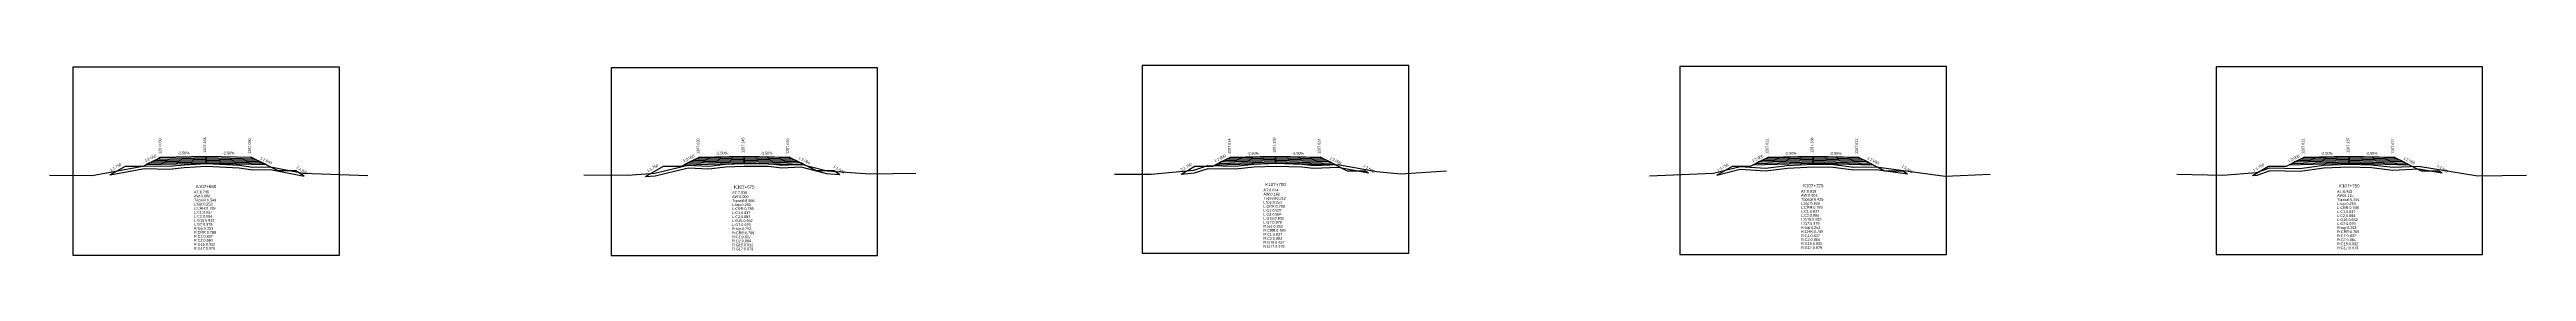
# Model space of a CAD drawing. Extents: x -7 to 78429, y 1189 to 1262.
# Drawn here: x 52970.6 to 53246.7, y 1196 to 1217.3 of the extents above; entities that cross this region are included whole.
import ezdxf
from ezdxf.enums import TextEntityAlignment as Align

# ---------------------------------------------------------------- set-up
doc = ezdxf.new("R2010")
doc.units = 0

msp = doc.modelspace()

# ---------------------------------------------------------------- linework, layer by layer
at = {"layer": 'A4_BORDER', "color": 7}
for points in [[(52973.215, 1196.071), (53002.915, 1196.071), (53002.915, 1217.071), (52973.215, 1217.071), (52973.215, 1196.071)], [(53033.197, 1196.015), (53062.897, 1196.015), (53062.897, 1217.015), (53033.197, 1217.015), (53033.197, 1196.015)], [(53092.406, 1196.289), (53122.106, 1196.289), (53122.106, 1217.289), (53092.406, 1217.289), (53092.406, 1196.289)], [(53152.327, 1196.16), (53182.027, 1196.16), (53182.027, 1217.16), (53152.327, 1217.16), (53152.327, 1196.16)], [(53212.072, 1196.135), (53241.772, 1196.135), (53241.772, 1217.135), (53212.072, 1217.135), (53212.072, 1196.135)]]:
    msp.add_lwpolyline(points, dxfattribs=at)
at = {"layer": 'CLEAR_GROUND', "color": 8}
for points in [[(52977.325, 1205.036), (52981.232, 1205.767), (52983.966, 1205.701), (52985.636, 1205.881), (52988.07, 1206.015), (52991.751, 1205.832), (52993.253, 1205.62), (52995.236, 1205.654), (52998.816, 1204.927), (52998.978, 1204.921)], [(53037.025, 1204.865), (53038.118, 1204.944), (53041.789, 1205.827), (53044.095, 1205.717), (53045.939, 1205.94), (53048.038, 1206.03), (53050.732, 1206.005), (53052.225, 1205.839), (53054.361, 1205.936), (53057.224, 1205.208), (53058.68, 1205.098)], [(53096.725, 1205.139), (53098.207, 1205.28), (53099.75, 1205.775), (53102.797, 1205.721), (53104.861, 1205.947), (53107.279, 1206.035), (53110.174, 1205.93), (53111.467, 1205.806), (53114.216, 1205.914), (53117.599, 1205.286)], [(53156.425, 1205.01), (53159.052, 1205.679), (53161.872, 1205.487), (53164.302, 1205.8), (53167.191, 1205.934), (53169.403, 1205.903), (53171.674, 1205.596), (53174.187, 1205.657), (53177.676, 1205.178)], [(53216.125, 1204.985), (53216.642, 1205.028), (53218.124, 1205.544), (53221.443, 1205.461), (53224.099, 1205.828), (53226.924, 1205.951), (53229.394, 1205.851), (53231.794, 1205.589), (53234.638, 1205.719), (53237.257, 1205.288)]]:
    msp.add_lwpolyline(points, dxfattribs=at)
at = {"layer": 'DESIGN_ROAD_TRIMMED', "color": 1}
for points in [[(52977.325, 1205.036), (52979.065, 1206.03), (52981.065, 1206.03), (52983.065, 1207.03), (52983.065, 1207.03), (52982.959, 1206.977), (52982.959, 1206.977), (52982.643, 1206.819), (52982.643, 1206.819), (52982.328, 1206.662), (52982.328, 1206.662), (52982.012, 1206.504), (52982.012, 1206.504), (52981.696, 1206.346), (52981.696, 1206.346), (52981.38, 1206.188), (52988.065, 1206.355), (52988.065, 1206.505), (52988.065, 1206.505), (52988.065, 1206.655), (52988.065, 1206.655), (52988.065, 1206.805), (52988.065, 1206.805), (52988.065, 1206.955), (52988.065, 1206.955), (52988.065, 1207.105), (52988.065, 1207.105), (52988.065, 1207.155), (52988.065, 1207.155), (52988.065, 1207.155), (52988.065, 1207.155), (52988.065, 1207.155), (52988.065, 1207.105), (52988.065, 1207.105), (52988.065, 1206.955), (52988.065, 1206.955), (52988.065, 1206.805), (52988.065, 1206.805), (52988.065, 1206.655), (52988.065, 1206.655), (52988.065, 1206.505), (52988.065, 1206.505), (52988.065, 1206.355), (52994.749, 1206.188), (52994.433, 1206.346), (52994.433, 1206.346), (52994.117, 1206.504), (52994.117, 1206.504), (52993.801, 1206.662), (52993.801, 1206.662), (52993.486, 1206.819), (52993.486, 1206.819), (52993.17, 1206.977), (52993.17, 1206.977), (52993.065, 1207.03), (52993.065, 1207.03), (52996.065, 1205.53), (52998.065, 1205.53), (52998.978, 1204.921)], [(53037.025, 1204.865), (53039.047, 1206.02), (53041.047, 1206.02), (53043.047, 1207.02), (53043.047, 1207.02), (53042.942, 1206.967), (53042.942, 1206.967), (53042.626, 1206.809), (53042.626, 1206.809), (53042.31, 1206.652), (53042.31, 1206.652), (53041.994, 1206.494), (53041.994, 1206.494), (53041.679, 1206.336), (53041.679, 1206.336), (53041.363, 1206.178), (53048.047, 1206.345), (53048.047, 1206.495), (53048.047, 1206.495), (53048.047, 1206.645), (53048.047, 1206.645), (53048.047, 1206.795), (53048.047, 1206.795), (53048.047, 1206.945), (53048.047, 1206.945), (53048.047, 1207.095), (53048.047, 1207.095), (53048.047, 1207.145), (53048.047, 1207.145), (53048.047, 1207.145), (53048.047, 1207.145), (53048.047, 1207.145), (53048.047, 1207.095), (53048.047, 1207.095), (53048.047, 1206.945), (53048.047, 1206.945), (53048.047, 1206.795), (53048.047, 1206.795), (53048.047, 1206.645), (53048.047, 1206.645), (53048.047, 1206.495), (53048.047, 1206.495), (53048.047, 1206.345), (53054.731, 1206.178), (53054.415, 1206.336), (53054.415, 1206.336), (53054.1, 1206.494), (53054.1, 1206.494), (53053.784, 1206.652), (53053.784, 1206.652), (53053.468, 1206.809), (53053.468, 1206.809), (53053.152, 1206.967), (53053.152, 1206.967), (53053.047, 1207.02), (53053.047, 1207.02), (53056.047, 1205.52), (53058.047, 1205.52), (53058.68, 1205.098)], [(53096.725, 1205.139), (53098.256, 1206.014), (53100.256, 1206.014), (53102.256, 1207.014), (53102.256, 1207.014), (53102.151, 1206.961), (53102.151, 1206.961), (53101.835, 1206.803), (53101.835, 1206.803), (53101.52, 1206.646), (53101.52, 1206.646), (53101.204, 1206.488), (53101.204, 1206.488), (53100.888, 1206.33), (53100.888, 1206.33), (53100.572, 1206.172), (53107.256, 1206.339), (53107.256, 1206.489), (53107.256, 1206.489), (53107.256, 1206.639), (53107.256, 1206.639), (53107.256, 1206.789), (53107.256, 1206.789), (53107.256, 1206.939), (53107.256, 1206.939), (53107.256, 1207.089), (53107.256, 1207.089), (53107.256, 1207.139), (53107.256, 1207.139), (53107.256, 1207.139), (53107.256, 1207.139), (53107.256, 1207.139), (53107.256, 1207.089), (53107.256, 1207.089), (53107.256, 1206.939), (53107.256, 1206.939), (53107.256, 1206.789), (53107.256, 1206.789), (53107.256, 1206.639), (53107.256, 1206.639), (53107.256, 1206.489), (53107.256, 1206.489), (53107.256, 1206.339), (53113.941, 1206.172), (53113.625, 1206.33), (53113.625, 1206.33), (53113.309, 1206.488), (53113.309, 1206.488), (53112.993, 1206.646), (53112.993, 1206.646), (53112.677, 1206.803), (53112.677, 1206.803), (53112.362, 1206.961), (53112.362, 1206.961), (53112.256, 1207.014), (53112.256, 1207.014), (53115.256, 1205.514), (53117.256, 1205.514), (53117.599, 1205.286)], [(53156.425, 1205.01), (53158.177, 1206.011), (53160.177, 1206.011), (53162.177, 1207.011), (53162.177, 1207.011), (53162.072, 1206.958), (53162.072, 1206.958), (53161.756, 1206.8), (53161.756, 1206.8), (53161.441, 1206.643), (53161.441, 1206.643), (53161.125, 1206.485), (53161.125, 1206.485), (53160.809, 1206.327), (53160.809, 1206.327), (53160.493, 1206.169), (53167.177, 1206.336), (53167.177, 1206.486), (53167.177, 1206.486), (53167.177, 1206.636), (53167.177, 1206.636), (53167.177, 1206.786), (53167.177, 1206.786), (53167.177, 1206.936), (53167.177, 1206.936), (53167.177, 1207.086), (53167.177, 1207.086), (53167.177, 1207.136), (53167.177, 1207.136), (53167.177, 1207.136), (53167.177, 1207.136), (53167.177, 1207.136), (53167.177, 1207.086), (53167.177, 1207.086), (53167.177, 1206.936), (53167.177, 1206.936), (53167.177, 1206.786), (53167.177, 1206.786), (53167.177, 1206.636), (53167.177, 1206.636), (53167.177, 1206.486), (53167.177, 1206.486), (53167.177, 1206.336), (53173.862, 1206.169), (53173.546, 1206.327), (53173.546, 1206.327), (53173.23, 1206.485), (53173.23, 1206.485), (53172.914, 1206.643), (53172.914, 1206.643), (53172.598, 1206.8), (53172.598, 1206.8), (53172.283, 1206.958), (53172.283, 1206.958), (53172.177, 1207.011), (53172.177, 1207.011), (53175.177, 1205.511), (53177.177, 1205.511), (53177.676, 1205.178)], [(53216.125, 1204.985), (53217.922, 1206.012), (53219.922, 1206.012), (53221.922, 1207.012), (53221.922, 1207.012), (53221.817, 1206.959), (53221.817, 1206.959), (53221.501, 1206.801), (53221.501, 1206.801), (53221.185, 1206.644), (53221.185, 1206.644), (53220.869, 1206.486), (53220.869, 1206.486), (53220.554, 1206.328), (53220.554, 1206.328), (53220.238, 1206.17), (53226.922, 1206.337), (53226.922, 1206.487), (53226.922, 1206.487), (53226.922, 1206.637), (53226.922, 1206.637), (53226.922, 1206.787), (53226.922, 1206.787), (53226.922, 1206.937), (53226.922, 1206.937), (53226.922, 1207.087), (53226.922, 1207.087), (53226.922, 1207.137), (53226.922, 1207.137), (53226.922, 1207.137), (53226.922, 1207.137), (53226.922, 1207.137), (53226.922, 1207.087), (53226.922, 1207.087), (53226.922, 1206.937), (53226.922, 1206.937), (53226.922, 1206.787), (53226.922, 1206.787), (53226.922, 1206.637), (53226.922, 1206.637), (53226.922, 1206.487), (53226.922, 1206.487), (53226.922, 1206.337), (53233.606, 1206.17), (53233.29, 1206.328), (53233.29, 1206.328), (53232.975, 1206.486), (53232.975, 1206.486), (53232.659, 1206.644), (53232.659, 1206.644), (53232.343, 1206.801), (53232.343, 1206.801), (53232.027, 1206.959), (53232.027, 1206.959), (53231.922, 1207.012), (53231.922, 1207.012), (53234.922, 1205.512), (53236.922, 1205.512), (53237.257, 1205.288)]]:
    msp.add_lwpolyline(points, dxfattribs=at)
at = {"layer": 'FINISHED_ROAD', "color": 2}
for points in [[(52979.065, 1206.03), (52981.065, 1206.03), (52983.065, 1207.03), (52983.065, 1207.03), (52988.065, 1207.155), (52993.065, 1207.03), (52993.065, 1207.03), (52996.065, 1205.53), (52998.065, 1205.53)], [(53039.047, 1206.02), (53041.047, 1206.02), (53043.047, 1207.02), (53043.047, 1207.02), (53048.047, 1207.145), (53053.047, 1207.02), (53053.047, 1207.02), (53056.047, 1205.52), (53058.047, 1205.52)], [(53098.256, 1206.014), (53100.256, 1206.014), (53102.256, 1207.014), (53102.256, 1207.014), (53107.256, 1207.139), (53112.256, 1207.014), (53112.256, 1207.014), (53115.256, 1205.514), (53117.256, 1205.514)], [(53158.177, 1206.011), (53160.177, 1206.011), (53162.177, 1207.011), (53162.177, 1207.011), (53167.177, 1207.136), (53172.177, 1207.011), (53172.177, 1207.011), (53175.177, 1205.511), (53177.177, 1205.511)], [(53217.922, 1206.012), (53219.922, 1206.012), (53221.922, 1207.012), (53221.922, 1207.012), (53226.922, 1207.137), (53231.922, 1207.012), (53231.922, 1207.012), (53234.922, 1205.512), (53236.922, 1205.512)]]:
    msp.add_lwpolyline(points, dxfattribs=at)
at = {"layer": 'LAYER_0', "color": 4}
for points in [[(52983.065, 1207.03), (52982.959, 1206.977), (52988.065, 1207.105), (52988.065, 1207.155)], [(53043.047, 1207.02), (53042.942, 1206.967), (53048.047, 1207.095), (53048.047, 1207.145)], [(53102.256, 1207.014), (53102.151, 1206.961), (53107.256, 1207.089), (53107.256, 1207.139)], [(53162.177, 1207.011), (53162.072, 1206.958), (53167.177, 1207.086), (53167.177, 1207.136)], [(53221.922, 1207.012), (53221.817, 1206.959), (53226.922, 1207.087), (53226.922, 1207.137)]]:
    msp.add_lwpolyline(points, dxfattribs=at)
at = {"layer": 'LAYER_1', "color": 4}
for points in [[(52982.959, 1206.977), (52982.643, 1206.819), (52988.065, 1206.955), (52988.065, 1207.105)], [(53042.942, 1206.967), (53042.626, 1206.809), (53048.047, 1206.945), (53048.047, 1207.095)], [(53102.151, 1206.961), (53101.835, 1206.803), (53107.256, 1206.939), (53107.256, 1207.089)], [(53162.072, 1206.958), (53161.756, 1206.8), (53167.177, 1206.936), (53167.177, 1207.086)], [(53221.817, 1206.959), (53221.501, 1206.801), (53226.922, 1206.937), (53226.922, 1207.087)]]:
    msp.add_lwpolyline(points, dxfattribs=at)
at = {"layer": 'LAYER_10', "color": 6}
for points in [[(52994.117, 1206.504), (52994.433, 1206.346), (52988.065, 1206.505), (52988.065, 1206.655)], [(53054.1, 1206.494), (53054.415, 1206.336), (53048.047, 1206.495), (53048.047, 1206.645)], [(53113.309, 1206.488), (53113.625, 1206.33), (53107.256, 1206.489), (53107.256, 1206.639)], [(53173.23, 1206.485), (53173.546, 1206.327), (53167.177, 1206.486), (53167.177, 1206.636)], [(53232.975, 1206.486), (53233.29, 1206.328), (53226.922, 1206.487), (53226.922, 1206.637)]]:
    msp.add_lwpolyline(points, dxfattribs=at)
at = {"layer": 'LAYER_11', "color": 6}
for points in [[(52994.433, 1206.346), (52994.749, 1206.188), (52988.065, 1206.355), (52988.065, 1206.505)], [(53054.415, 1206.336), (53054.731, 1206.178), (53048.047, 1206.345), (53048.047, 1206.495)], [(53113.625, 1206.33), (53113.941, 1206.172), (53107.256, 1206.339), (53107.256, 1206.489)], [(53173.546, 1206.327), (53173.862, 1206.169), (53167.177, 1206.336), (53167.177, 1206.486)], [(53233.29, 1206.328), (53233.606, 1206.17), (53226.922, 1206.337), (53226.922, 1206.487)]]:
    msp.add_lwpolyline(points, dxfattribs=at)
at = {"layer": 'LAYER_2', "color": 4}
for points in [[(52982.643, 1206.819), (52982.328, 1206.662), (52988.065, 1206.805), (52988.065, 1206.955)], [(53042.626, 1206.809), (53042.31, 1206.652), (53048.047, 1206.795), (53048.047, 1206.945)], [(53101.835, 1206.803), (53101.52, 1206.646), (53107.256, 1206.789), (53107.256, 1206.939)], [(53161.756, 1206.8), (53161.441, 1206.643), (53167.177, 1206.786), (53167.177, 1206.936)], [(53221.501, 1206.801), (53221.185, 1206.644), (53226.922, 1206.787), (53226.922, 1206.937)]]:
    msp.add_lwpolyline(points, dxfattribs=at)
at = {"layer": 'LAYER_3', "color": 4}
for points in [[(52982.328, 1206.662), (52982.012, 1206.504), (52988.065, 1206.655), (52988.065, 1206.805)], [(53042.31, 1206.652), (53041.994, 1206.494), (53048.047, 1206.645), (53048.047, 1206.795)], [(53101.52, 1206.646), (53101.204, 1206.488), (53107.256, 1206.639), (53107.256, 1206.789)], [(53161.441, 1206.643), (53161.125, 1206.485), (53167.177, 1206.636), (53167.177, 1206.786)], [(53221.185, 1206.644), (53220.869, 1206.486), (53226.922, 1206.637), (53226.922, 1206.787)]]:
    msp.add_lwpolyline(points, dxfattribs=at)
at = {"layer": 'LAYER_4', "color": 4}
for points in [[(52982.012, 1206.504), (52981.696, 1206.346), (52988.065, 1206.505), (52988.065, 1206.655)], [(53041.994, 1206.494), (53041.679, 1206.336), (53048.047, 1206.495), (53048.047, 1206.645)], [(53101.204, 1206.488), (53100.888, 1206.33), (53107.256, 1206.489), (53107.256, 1206.639)], [(53161.125, 1206.485), (53160.809, 1206.327), (53167.177, 1206.486), (53167.177, 1206.636)], [(53220.869, 1206.486), (53220.554, 1206.328), (53226.922, 1206.487), (53226.922, 1206.637)]]:
    msp.add_lwpolyline(points, dxfattribs=at)
at = {"layer": 'LAYER_5', "color": 4}
for points in [[(52981.696, 1206.346), (52981.38, 1206.188), (52988.065, 1206.355), (52988.065, 1206.505)], [(53041.679, 1206.336), (53041.363, 1206.178), (53048.047, 1206.345), (53048.047, 1206.495)], [(53100.888, 1206.33), (53100.572, 1206.172), (53107.256, 1206.339), (53107.256, 1206.489)], [(53160.809, 1206.327), (53160.493, 1206.169), (53167.177, 1206.336), (53167.177, 1206.486)], [(53220.554, 1206.328), (53220.238, 1206.17), (53226.922, 1206.337), (53226.922, 1206.487)]]:
    msp.add_lwpolyline(points, dxfattribs=at)
at = {"layer": 'LAYER_6', "color": 6}
for points in [[(52993.065, 1207.03), (52993.17, 1206.977), (52988.065, 1207.105), (52988.065, 1207.155)], [(53053.047, 1207.02), (53053.152, 1206.967), (53048.047, 1207.095), (53048.047, 1207.145)], [(53112.256, 1207.014), (53112.362, 1206.961), (53107.256, 1207.089), (53107.256, 1207.139)], [(53172.177, 1207.011), (53172.283, 1206.958), (53167.177, 1207.086), (53167.177, 1207.136)], [(53231.922, 1207.012), (53232.027, 1206.959), (53226.922, 1207.087), (53226.922, 1207.137)]]:
    msp.add_lwpolyline(points, dxfattribs=at)
at = {"layer": 'LAYER_7', "color": 6}
for points in [[(52993.17, 1206.977), (52993.486, 1206.819), (52988.065, 1206.955), (52988.065, 1207.105)], [(53053.152, 1206.967), (53053.468, 1206.809), (53048.047, 1206.945), (53048.047, 1207.095)], [(53112.362, 1206.961), (53112.677, 1206.803), (53107.256, 1206.939), (53107.256, 1207.089)], [(53172.283, 1206.958), (53172.598, 1206.8), (53167.177, 1206.936), (53167.177, 1207.086)], [(53232.027, 1206.959), (53232.343, 1206.801), (53226.922, 1206.937), (53226.922, 1207.087)]]:
    msp.add_lwpolyline(points, dxfattribs=at)
at = {"layer": 'LAYER_8', "color": 6}
for points in [[(52993.486, 1206.819), (52993.801, 1206.662), (52988.065, 1206.805), (52988.065, 1206.955)], [(53053.468, 1206.809), (53053.784, 1206.652), (53048.047, 1206.795), (53048.047, 1206.945)], [(53112.677, 1206.803), (53112.993, 1206.646), (53107.256, 1206.789), (53107.256, 1206.939)], [(53172.598, 1206.8), (53172.914, 1206.643), (53167.177, 1206.786), (53167.177, 1206.936)], [(53232.343, 1206.801), (53232.659, 1206.644), (53226.922, 1206.787), (53226.922, 1206.937)]]:
    msp.add_lwpolyline(points, dxfattribs=at)
at = {"layer": 'LAYER_9', "color": 6}
for points in [[(52993.801, 1206.662), (52994.117, 1206.504), (52988.065, 1206.655), (52988.065, 1206.805)], [(53053.784, 1206.652), (53054.1, 1206.494), (53048.047, 1206.645), (53048.047, 1206.795)], [(53112.993, 1206.646), (53113.309, 1206.488), (53107.256, 1206.639), (53107.256, 1206.789)], [(53172.914, 1206.643), (53173.23, 1206.485), (53167.177, 1206.636), (53167.177, 1206.786)], [(53232.659, 1206.644), (53232.975, 1206.486), (53226.922, 1206.637), (53226.922, 1206.787)]]:
    msp.add_lwpolyline(points, dxfattribs=at)
at = {"layer": 'NATURAL_GROUND', "color": 3}
for points in [[(52970.617, 1205.002), (52975.376, 1204.977), (52981.208, 1206.068), (52983.954, 1206.002), (52985.612, 1206.181), (52988.07, 1206.316), (52991.78, 1206.131), (52993.272, 1205.921), (52995.264, 1205.955), (52998.852, 1205.226), (53006.08, 1204.98)], [(53030.177, 1205.031), (53035.046, 1205.022), (53038.072, 1205.242), (53041.76, 1206.129), (53044.084, 1206.018), (53045.914, 1206.24), (53048.033, 1206.33), (53050.75, 1206.305), (53052.235, 1206.14), (53054.392, 1206.238), (53057.273, 1205.506), (53062.026, 1205.145), (53067.172, 1205.236)], [(53089.323, 1205.129), (53093.405, 1205.125), (53098.146, 1205.576), (53099.705, 1206.076), (53102.783, 1206.022), (53104.839, 1206.247), (53107.279, 1206.336), (53110.193, 1206.23), (53111.475, 1206.107), (53114.237, 1206.215), (53118.516, 1205.421), (53121.203, 1205.153), (53126.326, 1205.507)], [(53148.932, 1204.94), (53156.049, 1205.224), (53159.024, 1205.982), (53161.863, 1205.789), (53164.275, 1206.1), (53167.186, 1206.234), (53169.425, 1206.203), (53171.69, 1205.897), (53174.203, 1205.958), (53181.902, 1204.902), (53186.901, 1205.126)], [(53207.686, 1205.133), (53212.822, 1205.015), (53216.579, 1205.324), (53218.077, 1205.846), (53221.426, 1205.762), (53224.072, 1206.128), (53226.924, 1206.252), (53229.416, 1206.151), (53231.803, 1205.89), (53234.656, 1206.021), (53241.237, 1204.938), (53246.67, 1205.006)]]:
    msp.add_lwpolyline(points, dxfattribs=at)
at = {"layer": 'STRUCTURE_LEFT', "color": 4}
for points in [[(52983.065, 1207.03), (52982.959, 1206.977), (52982.959, 1206.977), (52982.643, 1206.819), (52982.643, 1206.819), (52982.328, 1206.662), (52982.328, 1206.662), (52982.012, 1206.504), (52982.012, 1206.504), (52981.696, 1206.346), (52981.696, 1206.346), (52981.38, 1206.188), (52988.065, 1206.355), (52988.065, 1206.505), (52988.065, 1206.505), (52988.065, 1206.655), (52988.065, 1206.655), (52988.065, 1206.805), (52988.065, 1206.805), (52988.065, 1206.955), (52988.065, 1206.955), (52988.065, 1207.105), (52988.065, 1207.105), (52988.065, 1207.155), (52988.065, 1207.155)], [(53043.047, 1207.02), (53042.942, 1206.967), (53042.942, 1206.967), (53042.626, 1206.809), (53042.626, 1206.809), (53042.31, 1206.652), (53042.31, 1206.652), (53041.994, 1206.494), (53041.994, 1206.494), (53041.679, 1206.336), (53041.679, 1206.336), (53041.363, 1206.178), (53048.047, 1206.345), (53048.047, 1206.495), (53048.047, 1206.495), (53048.047, 1206.645), (53048.047, 1206.645), (53048.047, 1206.795), (53048.047, 1206.795), (53048.047, 1206.945), (53048.047, 1206.945), (53048.047, 1207.095), (53048.047, 1207.095), (53048.047, 1207.145), (53048.047, 1207.145)], [(53102.256, 1207.014), (53102.151, 1206.961), (53102.151, 1206.961), (53101.835, 1206.803), (53101.835, 1206.803), (53101.52, 1206.646), (53101.52, 1206.646), (53101.204, 1206.488), (53101.204, 1206.488), (53100.888, 1206.33), (53100.888, 1206.33), (53100.572, 1206.172), (53107.256, 1206.339), (53107.256, 1206.489), (53107.256, 1206.489), (53107.256, 1206.639), (53107.256, 1206.639), (53107.256, 1206.789), (53107.256, 1206.789), (53107.256, 1206.939), (53107.256, 1206.939), (53107.256, 1207.089), (53107.256, 1207.089), (53107.256, 1207.139), (53107.256, 1207.139)], [(53162.177, 1207.011), (53162.072, 1206.958), (53162.072, 1206.958), (53161.756, 1206.8), (53161.756, 1206.8), (53161.441, 1206.643), (53161.441, 1206.643), (53161.125, 1206.485), (53161.125, 1206.485), (53160.809, 1206.327), (53160.809, 1206.327), (53160.493, 1206.169), (53167.177, 1206.336), (53167.177, 1206.486), (53167.177, 1206.486), (53167.177, 1206.636), (53167.177, 1206.636), (53167.177, 1206.786), (53167.177, 1206.786), (53167.177, 1206.936), (53167.177, 1206.936), (53167.177, 1207.086), (53167.177, 1207.086), (53167.177, 1207.136), (53167.177, 1207.136)], [(53221.922, 1207.012), (53221.817, 1206.959), (53221.817, 1206.959), (53221.501, 1206.801), (53221.501, 1206.801), (53221.185, 1206.644), (53221.185, 1206.644), (53220.869, 1206.486), (53220.869, 1206.486), (53220.554, 1206.328), (53220.554, 1206.328), (53220.238, 1206.17), (53226.922, 1206.337), (53226.922, 1206.487), (53226.922, 1206.487), (53226.922, 1206.637), (53226.922, 1206.637), (53226.922, 1206.787), (53226.922, 1206.787), (53226.922, 1206.937), (53226.922, 1206.937), (53226.922, 1207.087), (53226.922, 1207.087), (53226.922, 1207.137), (53226.922, 1207.137)]]:
    msp.add_lwpolyline(points, dxfattribs=at)
at = {"layer": 'STRUCTURE_RIGHT', "color": 6}
for points in [[(52988.065, 1207.155), (52988.065, 1207.155), (52988.065, 1207.105), (52988.065, 1207.105), (52988.065, 1206.955), (52988.065, 1206.955), (52988.065, 1206.805), (52988.065, 1206.805), (52988.065, 1206.655), (52988.065, 1206.655), (52988.065, 1206.505), (52988.065, 1206.505), (52988.065, 1206.355), (52994.749, 1206.188), (52994.433, 1206.346), (52994.433, 1206.346), (52994.117, 1206.504), (52994.117, 1206.504), (52993.801, 1206.662), (52993.801, 1206.662), (52993.486, 1206.819), (52993.486, 1206.819), (52993.17, 1206.977), (52993.17, 1206.977), (52993.065, 1207.03)], [(53048.047, 1207.145), (53048.047, 1207.145), (53048.047, 1207.095), (53048.047, 1207.095), (53048.047, 1206.945), (53048.047, 1206.945), (53048.047, 1206.795), (53048.047, 1206.795), (53048.047, 1206.645), (53048.047, 1206.645), (53048.047, 1206.495), (53048.047, 1206.495), (53048.047, 1206.345), (53054.731, 1206.178), (53054.415, 1206.336), (53054.415, 1206.336), (53054.1, 1206.494), (53054.1, 1206.494), (53053.784, 1206.652), (53053.784, 1206.652), (53053.468, 1206.809), (53053.468, 1206.809), (53053.152, 1206.967), (53053.152, 1206.967), (53053.047, 1207.02)], [(53107.256, 1207.139), (53107.256, 1207.139), (53107.256, 1207.089), (53107.256, 1207.089), (53107.256, 1206.939), (53107.256, 1206.939), (53107.256, 1206.789), (53107.256, 1206.789), (53107.256, 1206.639), (53107.256, 1206.639), (53107.256, 1206.489), (53107.256, 1206.489), (53107.256, 1206.339), (53113.941, 1206.172), (53113.625, 1206.33), (53113.625, 1206.33), (53113.309, 1206.488), (53113.309, 1206.488), (53112.993, 1206.646), (53112.993, 1206.646), (53112.677, 1206.803), (53112.677, 1206.803), (53112.362, 1206.961), (53112.362, 1206.961), (53112.256, 1207.014)], [(53167.177, 1207.136), (53167.177, 1207.136), (53167.177, 1207.086), (53167.177, 1207.086), (53167.177, 1206.936), (53167.177, 1206.936), (53167.177, 1206.786), (53167.177, 1206.786), (53167.177, 1206.636), (53167.177, 1206.636), (53167.177, 1206.486), (53167.177, 1206.486), (53167.177, 1206.336), (53173.862, 1206.169), (53173.546, 1206.327), (53173.546, 1206.327), (53173.23, 1206.485), (53173.23, 1206.485), (53172.914, 1206.643), (53172.914, 1206.643), (53172.598, 1206.8), (53172.598, 1206.8), (53172.283, 1206.958), (53172.283, 1206.958), (53172.177, 1207.011)], [(53226.922, 1207.137), (53226.922, 1207.137), (53226.922, 1207.087), (53226.922, 1207.087), (53226.922, 1206.937), (53226.922, 1206.937), (53226.922, 1206.787), (53226.922, 1206.787), (53226.922, 1206.637), (53226.922, 1206.637), (53226.922, 1206.487), (53226.922, 1206.487), (53226.922, 1206.337), (53233.606, 1206.17), (53233.29, 1206.328), (53233.29, 1206.328), (53232.975, 1206.486), (53232.975, 1206.486), (53232.659, 1206.644), (53232.659, 1206.644), (53232.343, 1206.801), (53232.343, 1206.801), (53232.027, 1206.959), (53232.027, 1206.959), (53231.922, 1207.012)]]:
    msp.add_lwpolyline(points, dxfattribs=at)

# ---------------------------------------------------------------- texts
at = {"layer": 'INFO_TEXT'}
for s, p in [('AT:8.745', (52986.715, 1202.971)), ('AW:0.000', (52986.715, 1202.521)), ('Topsoil:6.548', (52986.715, 1202.071)), ('L:top:0.253', (52986.715, 1201.621)), ('L:CRR:0.789', (52986.715, 1201.171)), ('L:C1:0.837', (52986.715, 1200.721)), ('AT:7.938', (53046.697, 1202.915)), ('AW:0.000', (53046.697, 1202.465)), ('Topsoil:6.566', (53046.697, 1202.015)), ('L:top:0.253', (53046.697, 1201.565)), ('L:CRR:0.789', (53046.697, 1201.115)), ('L:C1:0.837', (53046.697, 1200.665)), ('AT:6.614', (53105.906, 1203.189)), ('AW:0.182', (53105.906, 1202.739)), ('Topsoil:6.312', (53105.906, 1202.289)), ('L:top:0.253', (53105.906, 1201.839)), ('L:CRR:0.789', (53105.906, 1201.389)), ('L:C1:0.837', (53105.906, 1200.939)), ('AT:8.919', (53165.827, 1203.06)), ('AW:0.001', (53165.827, 1202.61)), ('Topsoil:6.425', (53165.827, 1202.16)), ('L:top:0.253', (53165.827, 1201.71)), ('L:CRR:0.789', (53165.827, 1201.26)), ('L:C1:0.837', (53165.827, 1200.81)), ('AT:8.943', (53225.572, 1203.035)), ('AW:0.115', (53225.572, 1202.585)), ('Topsoil:6.391', (53225.572, 1202.135)), ('L:top:0.253', (53225.572, 1201.685)), ('L:CRR:0.789', (53225.572, 1201.235)), ('L:C1:0.837', (53225.572, 1200.785)), ('L:C2:0.884', (52986.715, 1200.271)), ('L:G15:0.932', (52986.715, 1199.821)), ('L:G7:0.979', (52986.715, 1199.371)), ('R:top:0.253', (52986.715, 1198.921)), ('R:CRR:0.789', (52986.715, 1198.471)), ('R:C1:0.837', (52986.715, 1198.021)), ('L:C2:0.884', (53046.697, 1200.215)), ('L:G15:0.932', (53046.697, 1199.765)), ('L:G7:0.979', (53046.697, 1199.315)), ('R:top:0.253', (53046.697, 1198.865)), ('R:CRR:0.789', (53046.697, 1198.415)), ('R:C1:0.837', (53046.697, 1197.965)), ('L:C2:0.884', (53105.906, 1200.489)), ('L:G15:0.932', (53105.906, 1200.039)), ('L:G7:0.979', (53105.906, 1199.589)), ('R:top:0.253', (53105.906, 1199.139)), ('R:CRR:0.789', (53105.906, 1198.689)), ('R:C1:0.837', (53105.906, 1198.239)), ('R:C2:0.884', (53105.906, 1197.789)), ('L:C2:0.884', (53165.827, 1200.36)), ('L:G15:0.932', (53165.827, 1199.91)), ('L:G7:0.979', (53165.827, 1199.46)), ('R:top:0.253', (53165.827, 1199.01)), ('R:CRR:0.789', (53165.827, 1198.56)), ('R:C1:0.837', (53165.827, 1198.11)), ('L:C2:0.884', (53225.572, 1200.335)), ('L:G15:0.932', (53225.572, 1199.885)), ('L:G7:0.979', (53225.572, 1199.435)), ('R:top:0.253', (53225.572, 1198.985)), ('R:CRR:0.789', (53225.572, 1198.535)), ('R:C1:0.837', (53225.572, 1198.085)), ('R:C2:0.884', (52986.715, 1197.571)), ('R:G15:0.932', (52986.715, 1197.121)), ('R:G17:0.979', (52986.715, 1196.671)), ('R:C2:0.884', (53046.697, 1197.515)), ('R:G15:0.932', (53046.697, 1197.065)), ('R:G17:0.979', (53046.697, 1196.615)), ('R:G15:0.932', (53105.906, 1197.339)), ('R:G17:0.979', (53105.906, 1196.889)), ('R:C2:0.884', (53165.827, 1197.66)), ('R:G15:0.932', (53165.827, 1197.21)), ('R:G17:0.979', (53165.827, 1196.76)), ('R:C2:0.884', (53225.572, 1197.635)), ('R:G15:0.932', (53225.572, 1197.185)), ('R:G17:0.979', (53225.572, 1196.735))]:
    msp.add_text(s, height=0.3, dxfattribs=at).set_placement(p)
at = {"layer": 'LEFT_TEXT_H'}
for s, p in [('1207.030', (52983.065, 1207.39)), ('1207.020', (53043.047, 1207.38)), ('1207.014', (53102.256, 1207.374)), ('1207.011', (53162.177, 1207.371)), ('1207.012', (53221.922, 1207.372))]:
    msp.add_text(s, height=0.3, rotation=90, dxfattribs=at).set_placement(p)
at = {"layer": 'POINT_TEXT_H'}
for s, p in [('1207.155', (52988.065, 1207.515)), ('1207.145', (53048.047, 1207.505)), ('1207.139', (53107.256, 1207.499)), ('1207.136', (53167.177, 1207.496)), ('1207.137', (53226.922, 1207.497))]:
    msp.add_text(s, height=0.3, rotation=90, dxfattribs=at).set_placement(p)
at = {"layer": 'RIGHT_TEXT_H'}
for s, p in [('1207.030', (52993.065, 1207.39)), ('1207.020', (53053.047, 1207.38)), ('1207.014', (53112.256, 1207.374)), ('1207.011', (53172.177, 1207.371)), ('1207.012', (53231.922, 1207.372))]:
    msp.add_text(s, height=0.3, rotation=90, dxfattribs=at).set_placement(p)
at = {"layer": 'SLOPE_left'}
for s, rotation, p in [('1:2.000', 26.565, (52981.984, 1206.691)), ('1:2.000', 26.565, (53041.967, 1206.681)), ('1:1.750', 29.745, (53097.402, 1205.733)), ('1:2.000', 26.565, (53101.176, 1206.675)), ('1:2.000', 26.565, (53161.097, 1206.672)), ('1:2.000', 26.565, (53220.842, 1206.673)), ('1:1.750', 29.745, (52978.106, 1205.689)), ('1:1.750', 29.745, (53037.947, 1205.599)), ('1:1.750', 29.745, (53157.212, 1205.667)), ('1:1.750', 29.745, (53216.934, 1205.655))]:
    msp.add_text(s, height=0.3, rotation=rotation, dxfattribs=at).set_placement(p, align=Align.BOTTOM_CENTER)
at = {"layer": 'SLOPE_right'}
for s, rotation, p in [('1:2.000', -26.565, (52994.645, 1206.441)), ('1:2.000', -26.565, (53054.628, 1206.431)), ('1:2.000', -26.565, (53113.837, 1206.425)), ('1:2.000', -26.565, (53173.758, 1206.422)), ('1:2.000', -26.565, (53233.503, 1206.423)), ('1:1.500', -33.69, (52998.621, 1205.375)), ('1:1.500', -33.69, (53058.463, 1205.459)), ('1:1.500', -33.69, (53117.527, 1205.55)), ('1:1.500', -33.69, (53177.527, 1205.494)), ('1:1.500', -33.69, (53237.19, 1205.55))]:
    msp.add_text(s, height=0.3, rotation=rotation, dxfattribs=at).set_placement(p, align=Align.BOTTOM_CENTER)
at = {"layer": 'SLOPE_TEXT'}
for p in [(52985.565, 1207.332), (52990.565, 1207.332), (53045.547, 1207.322), (53050.547, 1207.322), (53104.756, 1207.316), (53109.756, 1207.316), (53164.677, 1207.313), (53169.677, 1207.313), (53224.422, 1207.314), (53229.422, 1207.314)]:
    msp.add_text('-2.50%', height=0.3, dxfattribs=at).set_placement(p, align=Align.CENTER)
at = {"layer": 'STATION_TITLE'}
for s, p in [('K107+650', (52988.065, 1203.571)), ('K107+675', (53048.047, 1203.515)), ('K107+700', (53107.256, 1203.789)), ('K107+725', (53167.177, 1203.66)), ('K107+750', (53226.922, 1203.635))]:
    msp.add_text(s, height=0.36, dxfattribs=at).set_placement(p, align=Align.CENTER)

doc.saveas('drawing.dxf')
